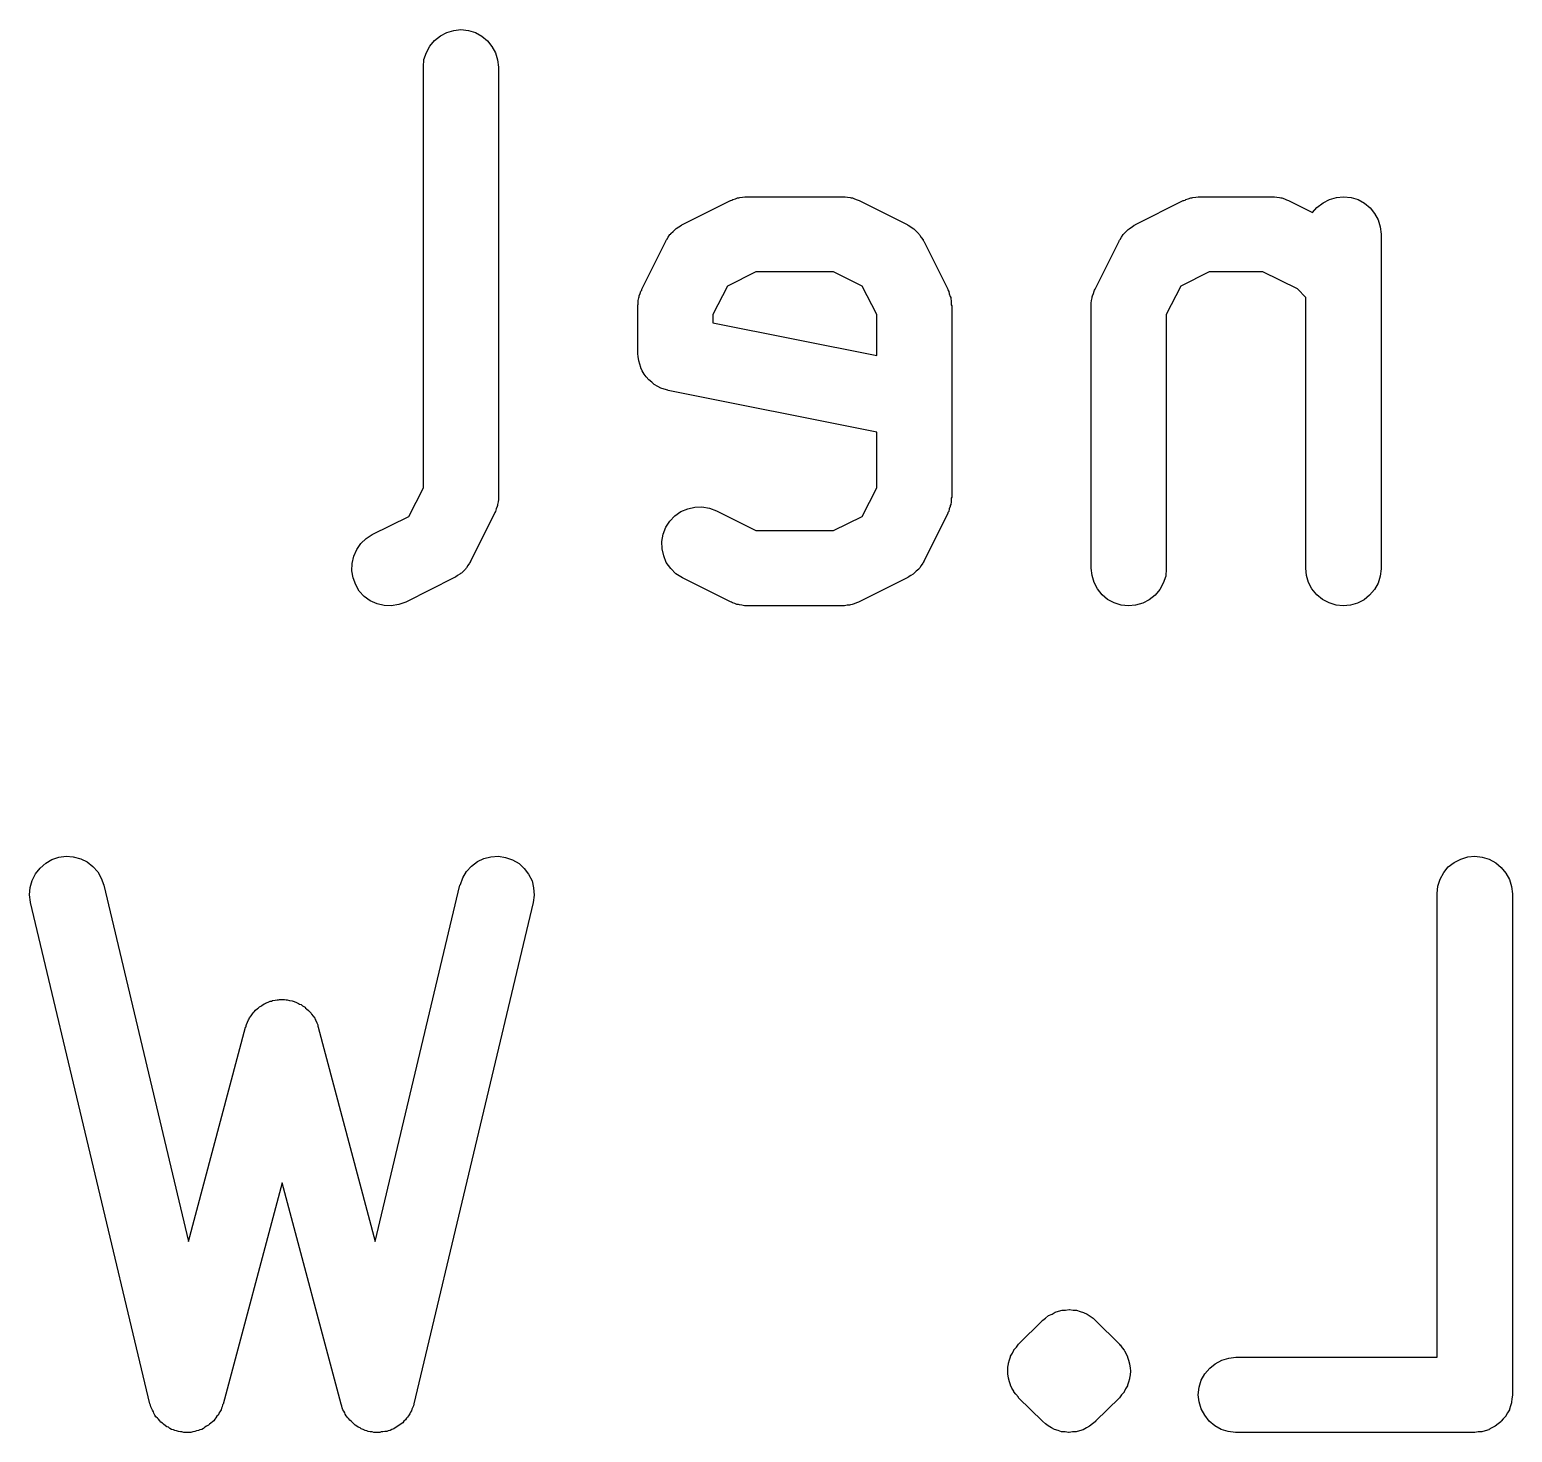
# Model space of a CAD drawing. Extents: x 112.8 to 192.9, y -122.2 to -85.3.
# Drawn here: x 116.567 to 119.527, y -100.571 to -97.771 of the extents above; entities that cross this region are included whole.
import ezdxf

# ---------------------------------------------------------------- set-up
doc = ezdxf.new("R2010")
doc.units = 0
doc.layers.add('BLACK', color=7, linetype='CONTINUOUS')

msp = doc.modelspace()

# ---------------------------------------------------------------- linework, layer by layer
at = {"layer": 'BLACK', "linetype": 'CONTINUOUS'}
for p, q in [((117.366, -97.8038), (117.375, -97.7925)), ((117.375, -97.7925), (117.387, -97.7834)), ((117.387, -97.7834), (117.4, -97.7766)), ((117.4, -97.7766), (117.414, -97.7725)), ((117.414, -97.7725), (117.428, -97.7711)), ((117.428, -97.7711), (117.443, -97.7727)), ((117.443, -97.7727), (117.457, -97.777)), ((117.457, -97.777), (117.47, -97.784)), ((117.47, -97.784), (117.481, -97.7933)), ((117.481, -97.7933), (117.49, -97.8046)), ((117.354, -97.8305), (117.359, -97.8166)), ((117.359, -97.8166), (117.366, -97.8038)), ((117.49, -97.8046), (117.497, -97.8175)), ((117.497, -97.8175), (117.501, -97.8316)), ((117.353, -97.8451), (117.354, -97.8305)), ((117.353, -97.8461), (117.353, -97.8451)), ((117.353, -98.6856), (117.353, -97.8461)), ((117.501, -97.8316), (117.503, -97.8461)), ((117.503, -97.8461), (117.503, -98.7033)), ((117.87, -98.16), (117.966, -98.1124)), ((117.966, -98.1124), (117.967, -98.1119)), ((117.967, -98.1119), (117.969, -98.1112)), ((117.969, -98.1112), (117.971, -98.1101)), ((117.971, -98.1101), (117.976, -98.1086)), ((117.976, -98.1086), (117.98, -98.1069)), ((117.98, -98.1069), (117.983, -98.1065)), ((117.983, -98.1065), (117.985, -98.1059)), ((117.985, -98.1059), (117.99, -98.1054)), ((117.99, -98.1054), (117.995, -98.1046)), ((117.995, -98.1046), (117.997, -98.1047)), ((117.997, -98.1047), (117.999, -98.1045)), ((117.999, -98.1045), (118.19, -98.1045)), ((118.19, -98.1045), (118.191, -98.1045)), ((118.191, -98.1045), (118.193, -98.1047)), ((118.193, -98.1047), (118.195, -98.1047)), ((118.195, -98.1047), (118.2, -98.1055)), ((118.2, -98.1055), (118.205, -98.1061)), ((118.205, -98.1061), (118.207, -98.1068)), ((118.207, -98.1068), (118.21, -98.1071)), ((118.21, -98.1071), (118.214, -98.109)), ((118.214, -98.109), (118.219, -98.1105)), ((118.219, -98.1105), (118.221, -98.1116)), ((118.221, -98.1116), (118.223, -98.1124)), ((118.223, -98.1124), (118.319, -98.16)), ((118.775, -98.16), (118.87, -98.1124)), ((118.87, -98.1124), (118.871, -98.1119)), ((118.871, -98.1119), (118.874, -98.1112)), ((118.874, -98.1112), (118.875, -98.1101)), ((118.875, -98.1101), (118.88, -98.1086)), ((118.88, -98.1086), (118.885, -98.1069)), ((118.885, -98.1069), (118.887, -98.1065)), ((118.887, -98.1065), (118.889, -98.1059)), ((118.889, -98.1059), (118.895, -98.1054)), ((118.895, -98.1054), (118.9, -98.1046)), ((118.9, -98.1046), (118.902, -98.1047)), ((118.902, -98.1047), (118.904, -98.1045)), ((118.904, -98.1045), (119.047, -98.1045)), ((119.047, -98.1045), (119.048, -98.1045)), ((119.048, -98.1045), (119.05, -98.1047)), ((119.05, -98.1047), (119.052, -98.1047)), ((119.052, -98.1047), (119.057, -98.1055)), ((119.057, -98.1055), (119.062, -98.1061)), ((119.062, -98.1061), (119.065, -98.1068)), ((119.065, -98.1068), (119.067, -98.1071)), ((119.067, -98.1071), (119.072, -98.109)), ((119.072, -98.109), (119.076, -98.1105)), ((119.076, -98.1105), (119.078, -98.1116)), ((119.078, -98.1116), (119.08, -98.1124)), ((119.08, -98.1124), (119.128, -98.1364)), ((119.137, -98.1259), (119.149, -98.1167)), ((119.149, -98.1167), (119.162, -98.1099)), ((119.162, -98.1099), (119.176, -98.1058)), ((119.176, -98.1058), (119.19, -98.1045)), ((119.19, -98.1045), (119.205, -98.106)), ((119.205, -98.106), (119.219, -98.1103)), ((119.219, -98.1103), (119.232, -98.1173)), ((119.232, -98.1173), (119.243, -98.1266)), ((119.128, -98.1364), (119.137, -98.1259)), ((119.243, -98.1266), (119.252, -98.138)), ((119.252, -98.138), (119.259, -98.1509)), ((119.259, -98.1509), (119.263, -98.1649)), ((117.842, -98.1851), (117.845, -98.1803)), ((117.845, -98.1803), (117.847, -98.1792)), ((117.847, -98.1778), (117.852, -98.1739)), ((117.847, -98.1792), (117.847, -98.1778)), ((117.852, -98.1739), (117.856, -98.1698)), ((117.856, -98.1698), (117.857, -98.1689)), ((117.857, -98.1689), (117.858, -98.1678)), ((117.858, -98.1678), (117.863, -98.1648)), ((117.863, -98.1648), (117.868, -98.1615)), ((117.868, -98.1615), (117.869, -98.1609)), ((117.869, -98.1609), (117.87, -98.16)), ((118.319, -98.16), (118.319, -98.1605)), ((118.319, -98.1605), (118.321, -98.1614)), ((118.321, -98.1614), (118.322, -98.162)), ((118.322, -98.162), (118.327, -98.1653)), ((118.327, -98.1653), (118.332, -98.1684)), ((118.332, -98.1684), (118.333, -98.1696)), ((118.333, -98.1696), (118.334, -98.1705)), ((118.334, -98.1705), (118.338, -98.1747)), ((118.338, -98.1747), (118.342, -98.1786)), ((118.342, -98.1786), (118.343, -98.18)), ((118.343, -98.18), (118.344, -98.1812)), ((118.344, -98.1812), (118.347, -98.186)), ((118.747, -98.1851), (118.75, -98.1803)), ((118.75, -98.1803), (118.751, -98.1792)), ((118.751, -98.1792), (118.752, -98.1778)), ((118.752, -98.1778), (118.756, -98.1739)), ((118.756, -98.1739), (118.76, -98.1698)), ((118.76, -98.1698), (118.762, -98.1689)), ((118.762, -98.1689), (118.763, -98.1678)), ((118.763, -98.1678), (118.768, -98.1648)), ((118.768, -98.1648), (118.772, -98.1615)), ((118.772, -98.1615), (118.774, -98.1609)), ((118.774, -98.1609), (118.775, -98.16)), ((119.263, -98.1649), (119.265, -98.1795)), ((119.265, -98.1795), (119.265, -98.8461)), ((117.789, -98.2888), (117.837, -98.1935)), ((117.837, -98.1926), (117.838, -98.1912)), ((117.837, -98.1935), (117.837, -98.1926)), ((117.838, -98.1912), (117.839, -98.1898)), ((117.839, -98.1898), (117.842, -98.1851)), ((118.347, -98.186), (118.351, -98.1907)), ((118.351, -98.1907), (118.351, -98.1922)), ((118.351, -98.1922), (118.352, -98.1935)), ((118.352, -98.1935), (118.4, -98.2888)), ((118.694, -98.2888), (118.742, -98.1935)), ((118.742, -98.1926), (118.743, -98.1912)), ((118.742, -98.1935), (118.742, -98.1926)), ((118.743, -98.1912), (118.744, -98.1898)), ((118.744, -98.1898), (118.747, -98.1851)), ((118.017, -98.2545), (117.96, -98.283)), ((118.172, -98.2545), (118.017, -98.2545)), ((118.229, -98.283), (118.172, -98.2545)), ((118.922, -98.2545), (118.865, -98.283)), ((119.029, -98.2545), (118.922, -98.2545)), ((119.098, -98.2887), (119.029, -98.2545)), ((117.784, -98.3024), (117.786, -98.2977)), ((117.786, -98.2977), (117.787, -98.2928)), ((117.787, -98.2928), (117.789, -98.2908)), ((117.789, -98.2908), (117.789, -98.2888)), ((117.96, -98.283), (117.931, -98.34)), ((118.258, -98.34), (118.229, -98.283)), ((118.4, -98.2888), (118.4, -98.2897)), ((118.4, -98.2897), (118.401, -98.2918)), ((118.401, -98.2918), (118.402, -98.2937)), ((118.402, -98.2937), (118.403, -98.2987)), ((118.403, -98.2987), (118.405, -98.3035)), ((118.689, -98.3024), (118.691, -98.2977)), ((118.691, -98.2977), (118.692, -98.2928)), ((118.692, -98.2928), (118.693, -98.2908)), ((118.693, -98.2908), (118.694, -98.2888)), ((118.865, -98.283), (118.836, -98.34)), ((119.115, -98.3058), (119.098, -98.2887)), ((117.781, -98.3213), (117.782, -98.3191)), ((117.781, -98.3223), (117.781, -98.3213)), ((117.781, -98.4176), (117.781, -98.3223)), ((117.782, -98.3118), (117.783, -98.3067)), ((117.782, -98.3169), (117.782, -98.3118)), ((117.782, -98.3191), (117.782, -98.3169)), ((117.783, -98.3067), (117.784, -98.3046)), ((117.784, -98.3046), (117.784, -98.3024)), ((118.405, -98.3035), (118.406, -98.3056)), ((118.406, -98.3056), (118.406, -98.3078)), ((118.406, -98.3078), (118.407, -98.3129)), ((118.407, -98.3129), (118.407, -98.3179)), ((118.407, -98.3179), (118.407, -98.3201)), ((118.407, -98.3201), (118.408, -98.3223)), ((118.408, -98.3223), (118.408, -98.7033)), ((118.686, -98.3169), (118.687, -98.3118)), ((118.686, -98.3191), (118.686, -98.3169)), ((118.686, -98.3213), (118.686, -98.3191)), ((118.686, -98.3223), (118.686, -98.3213)), ((118.686, -98.8461), (118.686, -98.3223)), ((118.687, -98.3118), (118.688, -98.3067)), ((118.688, -98.3046), (118.689, -98.3024)), ((118.688, -98.3067), (118.688, -98.3046)), ((119.115, -98.8461), (119.115, -98.3058)), ((117.931, -98.34), (117.931, -98.3561)), ((117.931, -98.3561), (118.258, -98.4213)), ((118.258, -98.4213), (118.258, -98.34)), ((118.836, -98.34), (118.836, -98.8461)), ((117.782, -98.4244), (117.781, -98.4176)), ((117.783, -98.4315), (117.782, -98.4244)), ((117.783, -98.4318), (117.783, -98.4315)), ((117.783, -98.4321), (117.783, -98.4318)), ((117.785, -98.4389), (117.783, -98.4321)), ((117.787, -98.4455), (117.785, -98.4389)), ((117.787, -98.4458), (117.787, -98.4455)), ((117.787, -98.4461), (117.787, -98.4458)), ((117.79, -98.4523), (117.787, -98.4461)), ((117.794, -98.4585), (117.79, -98.4523)), ((117.794, -98.4588), (117.794, -98.4585)), ((117.794, -98.4591), (117.794, -98.4588)), ((117.798, -98.4644), (117.794, -98.4591)), ((117.803, -98.4699), (117.798, -98.4644)), ((117.803, -98.4701), (117.803, -98.4699)), ((117.803, -98.4704), (117.803, -98.4701)), ((117.809, -98.4749), (117.803, -98.4704)), ((117.814, -98.4794), (117.809, -98.4749)), ((117.814, -98.4795), (117.814, -98.4794)), ((117.814, -98.4797), (117.814, -98.4795)), ((117.821, -98.4831), (117.814, -98.4797)), ((117.827, -98.4864), (117.821, -98.4831)), ((117.827, -98.4865), (117.827, -98.4864)), ((117.827, -98.4867), (117.827, -98.4865)), ((117.834, -98.4888), (117.827, -98.4867)), ((117.841, -98.4909), (117.834, -98.4888)), ((117.841, -98.491), (117.841, -98.4909)), ((117.842, -98.4911), (117.841, -98.491)), ((117.841, -98.491), (117.841, -98.491)), ((117.841, -98.491), (117.841, -98.491)), ((118.258, -98.5743), (117.842, -98.4911)), ((118.258, -98.6856), (118.258, -98.5743)), ((117.324, -98.7426), (117.353, -98.6856)), ((118.229, -98.7426), (118.258, -98.6856)), ((117.502, -98.7138), (117.501, -98.7189)), ((117.503, -98.7087), (117.502, -98.7138)), ((117.503, -98.7033), (117.503, -98.7043)), ((117.503, -98.7043), (117.503, -98.7065)), ((117.503, -98.7065), (117.503, -98.7087)), ((118.407, -98.7138), (118.406, -98.7189)), ((118.408, -98.7043), (118.407, -98.7065)), ((118.407, -98.7065), (118.407, -98.7087)), ((118.407, -98.7087), (118.407, -98.7138)), ((118.408, -98.7033), (118.408, -98.7043)), ((117.251, -98.779), (117.324, -98.7426)), ((117.495, -98.7368), (117.447, -98.8321)), ((117.496, -98.7348), (117.495, -98.7368)), ((117.497, -98.7328), (117.496, -98.7348)), ((117.498, -98.7279), (117.497, -98.7328)), ((117.5, -98.7231), (117.498, -98.7279)), ((117.501, -98.721), (117.5, -98.7231)), ((117.501, -98.7189), (117.501, -98.721)), ((117.845, -98.7522), (117.855, -98.7416)), ((117.855, -98.7416), (117.867, -98.7332)), ((117.867, -98.7332), (117.881, -98.7273)), ((117.881, -98.7273), (117.895, -98.7241)), ((117.895, -98.7241), (117.909, -98.7237)), ((117.909, -98.7237), (117.924, -98.7262)), ((117.924, -98.7262), (117.938, -98.7314)), ((117.938, -98.7314), (118.017, -98.7711)), ((118.172, -98.7711), (118.229, -98.7426)), ((118.4, -98.7368), (118.352, -98.8321)), ((118.402, -98.7328), (118.4, -98.7348)), ((118.4, -98.7348), (118.4, -98.7368)), ((118.403, -98.7279), (118.402, -98.7328)), ((118.405, -98.7231), (118.403, -98.7279)), ((118.406, -98.7189), (118.405, -98.721)), ((118.405, -98.721), (118.405, -98.7231)), ((117.832, -98.7781), (117.837, -98.7645)), ((117.837, -98.7645), (117.845, -98.7522)), ((118.017, -98.7711), (118.172, -98.7711)), ((117.22, -98.8088), (117.228, -98.7969)), ((117.228, -98.7969), (117.239, -98.7868)), ((117.239, -98.7868), (117.251, -98.779)), ((117.829, -98.7925), (117.832, -98.7781)), ((117.83, -98.8072), (117.829, -98.7925)), ((117.211, -98.8364), (117.214, -98.8222)), ((117.214, -98.8222), (117.22, -98.8088)), ((117.446, -98.8344), (117.445, -98.8358)), ((117.447, -98.833), (117.446, -98.8344)), ((117.447, -98.8321), (117.447, -98.833)), ((117.833, -98.8215), (117.83, -98.8072)), ((117.838, -98.8349), (117.833, -98.8215)), ((118.351, -98.8344), (118.35, -98.8358)), ((118.352, -98.833), (118.351, -98.8344)), ((118.352, -98.8321), (118.352, -98.833)), ((117.21, -98.8511), (117.211, -98.8364)), ((117.213, -98.8655), (117.21, -98.8511)), ((117.421, -98.8608), (117.417, -98.8641)), ((117.426, -98.8578), (117.421, -98.8608)), ((117.427, -98.8567), (117.426, -98.8578)), ((117.429, -98.8558), (117.427, -98.8567)), ((117.433, -98.8517), (117.429, -98.8558)), ((117.437, -98.8477), (117.433, -98.8517)), ((117.438, -98.8464), (117.437, -98.8477)), ((117.439, -98.8453), (117.438, -98.8464)), ((117.442, -98.8405), (117.439, -98.8453)), ((117.445, -98.8358), (117.442, -98.8405)), ((117.847, -98.847), (117.838, -98.8349)), ((117.857, -98.8572), (117.847, -98.847)), ((117.87, -98.8651), (117.857, -98.8572)), ((118.326, -98.8608), (118.321, -98.8641)), ((118.331, -98.8578), (118.326, -98.8608)), ((118.332, -98.8567), (118.331, -98.8578)), ((118.333, -98.8558), (118.332, -98.8567)), ((118.337, -98.8517), (118.333, -98.8558)), ((118.342, -98.8477), (118.337, -98.8517)), ((118.343, -98.8464), (118.342, -98.8477)), ((118.344, -98.8453), (118.343, -98.8464)), ((118.347, -98.8405), (118.344, -98.8453)), ((118.35, -98.8358), (118.347, -98.8405)), ((118.688, -98.8607), (118.686, -98.8461)), ((118.692, -98.8747), (118.688, -98.8607)), ((118.835, -98.8617), (118.83, -98.8757)), ((118.836, -98.8472), (118.835, -98.8617)), ((118.836, -98.8461), (118.836, -98.8472)), ((119.116, -98.8607), (119.115, -98.8461)), ((119.12, -98.8747), (119.116, -98.8607)), ((119.263, -98.8617), (119.259, -98.8757)), ((119.265, -98.8472), (119.263, -98.8617)), ((119.265, -98.8461), (119.265, -98.8472)), ((117.218, -98.8792), (117.213, -98.8655)), ((117.225, -98.8916), (117.218, -98.8792)), ((117.235, -98.9024), (117.225, -98.8916)), ((117.414, -98.8656), (117.319, -98.9132)), ((117.415, -98.8647), (117.414, -98.8656)), ((117.417, -98.8641), (117.415, -98.8647)), ((117.87, -98.8656), (117.87, -98.8651)), ((117.966, -98.9132), (117.87, -98.8656)), ((118.319, -98.8656), (118.223, -98.9132)), ((118.32, -98.8647), (118.319, -98.8656)), ((118.321, -98.8641), (118.32, -98.8647)), ((118.699, -98.8876), (118.692, -98.8747)), ((118.708, -98.899), (118.699, -98.8876)), ((118.823, -98.8885), (118.814, -98.8997)), ((118.83, -98.8757), (118.823, -98.8885)), ((119.127, -98.8876), (119.12, -98.8747)), ((119.137, -98.899), (119.127, -98.8876)), ((119.252, -98.8885), (119.242, -98.8997)), ((119.259, -98.8757), (119.252, -98.8885)), ((117.247, -98.9109), (117.235, -98.9024)), ((117.261, -98.917), (117.247, -98.9109)), ((117.275, -98.9204), (117.261, -98.917)), ((117.289, -98.921), (117.275, -98.9204)), ((117.304, -98.9187), (117.289, -98.921)), ((117.318, -98.9137), (117.304, -98.9187)), ((117.319, -98.9132), (117.318, -98.9137)), ((117.968, -98.914), (117.966, -98.9132)), ((117.97, -98.9151), (117.968, -98.914)), ((117.975, -98.9166), (117.97, -98.9151)), ((117.979, -98.9184), (117.975, -98.9166)), ((117.982, -98.9188), (117.979, -98.9184)), ((117.984, -98.9195), (117.982, -98.9188)), ((117.989, -98.9201), (117.984, -98.9195)), ((117.994, -98.9209), (117.989, -98.9201)), ((117.996, -98.9209), (117.994, -98.9209)), ((117.998, -98.9211), (117.996, -98.9209)), ((117.999, -98.9211), (117.998, -98.9211)), ((118.19, -98.9211), (117.999, -98.9211)), ((118.192, -98.9209), (118.19, -98.9211)), ((118.194, -98.921), (118.192, -98.9209)), ((118.199, -98.9202), (118.194, -98.921)), ((118.204, -98.9197), (118.199, -98.9202)), ((118.206, -98.9191), (118.204, -98.9197)), ((118.209, -98.9187), (118.206, -98.9191)), ((118.213, -98.917), (118.209, -98.9187)), ((118.218, -98.9155), (118.213, -98.917)), ((118.22, -98.9144), (118.218, -98.9155)), ((118.222, -98.9137), (118.22, -98.9144)), ((118.223, -98.9132), (118.222, -98.9137)), ((118.719, -98.9083), (118.708, -98.899)), ((118.732, -98.9153), (118.719, -98.9083)), ((118.746, -98.9196), (118.732, -98.9153)), ((118.761, -98.9211), (118.746, -98.9196)), ((118.775, -98.9198), (118.761, -98.9211)), ((118.789, -98.9157), (118.775, -98.9198)), ((118.802, -98.9089), (118.789, -98.9157)), ((118.814, -98.8997), (118.802, -98.9089)), ((119.148, -98.9083), (119.137, -98.899)), ((119.161, -98.9153), (119.148, -98.9083)), ((119.175, -98.9196), (119.161, -98.9153)), ((119.189, -98.9211), (119.175, -98.9196)), ((119.204, -98.9198), (119.189, -98.9211)), ((119.218, -98.9157), (119.204, -98.9198)), ((119.231, -98.9089), (119.218, -98.9157)), ((119.242, -98.8997), (119.231, -98.9089)), ((116.611, -99.4277), (116.625, -99.423)), ((116.625, -99.423), (116.64, -99.4212)), ((116.64, -99.4212), (116.654, -99.4221)), ((116.654, -99.4221), (116.669, -99.4259)), ((116.669, -99.4259), (116.682, -99.4324)), ((117.461, -99.4318), (117.474, -99.4256)), ((117.474, -99.4256), (117.488, -99.422)), ((117.488, -99.422), (117.503, -99.4212)), ((117.503, -99.4212), (117.517, -99.4233)), ((117.517, -99.4233), (117.531, -99.4282)), ((119.424, -99.4266), (119.438, -99.4225)), ((119.438, -99.4225), (119.452, -99.4211)), ((119.452, -99.4211), (119.467, -99.4227)), ((119.467, -99.4227), (119.481, -99.427)), ((116.579, -99.4562), (116.588, -99.4446)), ((116.588, -99.4446), (116.599, -99.435)), ((116.599, -99.435), (116.611, -99.4277)), ((116.682, -99.4324), (116.693, -99.4413)), ((116.693, -99.4413), (116.703, -99.4523)), ((116.703, -99.4523), (116.71, -99.4649)), ((117.432, -99.464), (117.439, -99.4514)), ((117.439, -99.4514), (117.449, -99.4406)), ((117.449, -99.4406), (117.461, -99.4318)), ((117.531, -99.4282), (117.544, -99.4356)), ((117.544, -99.4356), (117.554, -99.4454)), ((117.554, -99.4454), (117.563, -99.457)), ((119.383, -99.4666), (119.39, -99.4538)), ((119.39, -99.4538), (119.399, -99.4425)), ((119.399, -99.4425), (119.411, -99.4334)), ((119.411, -99.4334), (119.424, -99.4266)), ((119.481, -99.427), (119.494, -99.434)), ((119.494, -99.434), (119.505, -99.4433)), ((119.505, -99.4433), (119.514, -99.4546)), ((119.514, -99.4546), (119.521, -99.4675)), ((116.567, -99.498), (116.568, -99.4834)), ((116.568, -99.4834), (116.572, -99.4692)), ((116.572, -99.4692), (116.579, -99.4562)), ((116.71, -99.4649), (116.715, -99.4788)), ((116.715, -99.4788), (116.884, -100.19)), ((117.257, -100.19), (117.426, -99.4788)), ((117.426, -99.4788), (117.427, -99.4777)), ((117.427, -99.4777), (117.432, -99.464)), ((117.563, -99.457), (117.57, -99.4702)), ((117.57, -99.4702), (117.573, -99.4844)), ((117.573, -99.4844), (117.574, -99.499)), ((119.377, -99.4951), (119.378, -99.4805)), ((119.378, -99.4805), (119.383, -99.4666)), ((119.521, -99.4675), (119.525, -99.4816)), ((119.525, -99.4816), (119.527, -99.4961)), ((116.569, -99.5125), (116.567, -99.498)), ((116.569, -99.5135), (116.569, -99.5125)), ((116.807, -100.514), (116.569, -99.5135)), ((117.572, -99.5135), (117.334, -100.514)), ((117.574, -99.499), (117.572, -99.5135)), ((119.377, -99.4961), (119.377, -99.4951)), ((119.377, -100.421), (119.377, -99.4961)), ((119.527, -99.4961), (119.527, -100.496)), ((117.024, -99.7235), (117.026, -99.7219)), ((117.026, -99.7219), (117.03, -99.7194)), ((117.03, -99.7194), (117.034, -99.7165)), ((117.034, -99.7165), (117.036, -99.7156)), ((117.036, -99.7156), (117.038, -99.7143)), ((117.038, -99.7143), (117.043, -99.7126)), ((117.043, -99.7126), (117.047, -99.7106)), ((117.047, -99.7106), (117.05, -99.7101)), ((117.05, -99.7101), (117.052, -99.7092)), ((117.052, -99.7092), (117.057, -99.7085)), ((117.057, -99.7085), (117.061, -99.7074)), ((117.061, -99.7074), (117.064, -99.7074)), ((117.064, -99.7074), (117.066, -99.707)), ((117.066, -99.707), (117.071, -99.7072)), ((117.071, -99.7072), (117.076, -99.707)), ((117.076, -99.707), (117.079, -99.7075)), ((117.079, -99.7075), (117.081, -99.7076)), ((117.081, -99.7076), (117.086, -99.7087)), ((117.086, -99.7087), (117.091, -99.7095)), ((117.091, -99.7095), (117.093, -99.7104)), ((117.093, -99.7104), (117.095, -99.711)), ((117.095, -99.711), (117.1, -99.713)), ((117.1, -99.713), (117.104, -99.7147)), ((117.104, -99.7147), (117.106, -99.716)), ((117.106, -99.716), (117.109, -99.7171)), ((117.109, -99.7171), (117.112, -99.7199)), ((117.112, -99.7199), (117.117, -99.7225)), ((117.002, -99.7524), (117.004, -99.7479)), ((117.004, -99.7479), (117.005, -99.7458)), ((117.005, -99.7458), (117.006, -99.7436)), ((117.006, -99.7436), (117.009, -99.7396)), ((117.009, -99.7396), (117.012, -99.7355)), ((117.012, -99.7355), (117.013, -99.7338)), ((117.013, -99.7338), (117.015, -99.7318)), ((117.015, -99.7318), (117.018, -99.7285)), ((117.018, -99.7285), (117.022, -99.725)), ((117.022, -99.725), (117.024, -99.7235)), ((117.117, -99.7225), (117.118, -99.7242)), ((117.118, -99.7242), (117.12, -99.7256)), ((117.12, -99.7256), (117.124, -99.7292)), ((117.124, -99.7292), (117.127, -99.7326)), ((117.127, -99.7326), (117.129, -99.7346)), ((117.129, -99.7346), (117.13, -99.7364)), ((117.13, -99.7364), (117.133, -99.7405)), ((117.133, -99.7405), (117.136, -99.7445)), ((117.136, -99.7445), (117.137, -99.7467)), ((117.137, -99.7467), (117.138, -99.7488)), ((117.138, -99.7488), (117.14, -99.7534)), ((116.884, -100.19), (116.998, -99.7625)), ((116.998, -99.7625), (116.999, -99.7615)), ((116.999, -99.7592), (117, -99.7568)), ((116.999, -99.7615), (116.999, -99.7592)), ((117, -99.7568), (117.002, -99.7524)), ((117.14, -99.7534), (117.142, -99.7578)), ((117.142, -99.7578), (117.142, -99.7602)), ((117.142, -99.7602), (117.143, -99.7625)), ((117.143, -99.7625), (117.257, -100.19)), ((117.071, -100.073), (116.953, -100.515)), ((117.189, -100.515), (117.071, -100.073)), ((118.59, -100.347), (118.595, -100.343)), ((118.595, -100.343), (118.601, -100.338)), ((118.601, -100.338), (118.608, -100.335)), ((118.601, -100.338), (118.601, -100.338)), ((118.601, -100.338), (118.601, -100.338)), ((118.601, -100.338), (118.601, -100.338)), ((118.601, -100.338), (118.601, -100.338)), ((118.608, -100.335), (118.614, -100.331)), ((118.614, -100.331), (118.621, -100.329)), ((118.614, -100.331), (118.614, -100.331)), ((118.614, -100.331), (118.614, -100.331)), ((118.614, -100.331), (118.614, -100.331)), ((118.614, -100.331), (118.614, -100.331)), ((118.621, -100.329), (118.628, -100.327)), ((118.628, -100.327), (118.628, -100.327)), ((118.628, -100.327), (118.628, -100.327)), ((118.628, -100.327), (118.628, -100.327)), ((118.628, -100.327), (118.628, -100.327)), ((118.628, -100.327), (118.635, -100.327)), ((118.635, -100.327), (118.642, -100.326)), ((118.642, -100.326), (118.643, -100.326)), ((118.643, -100.326), (118.643, -100.326)), ((118.643, -100.326), (118.643, -100.326)), ((118.643, -100.326), (118.643, -100.326)), ((118.643, -100.326), (118.65, -100.327)), ((118.65, -100.327), (118.657, -100.327)), ((118.657, -100.327), (118.657, -100.327)), ((118.657, -100.327), (118.657, -100.327)), ((118.657, -100.327), (118.657, -100.327)), ((118.657, -100.327), (118.657, -100.327)), ((118.657, -100.327), (118.664, -100.33)), ((118.664, -100.33), (118.664, -100.33)), ((118.664, -100.33), (118.671, -100.332)), ((118.671, -100.332), (118.671, -100.332)), ((118.671, -100.332), (118.671, -100.332)), ((118.671, -100.332), (118.671, -100.332)), ((118.671, -100.332), (118.671, -100.332)), ((118.671, -100.332), (118.678, -100.335)), ((118.678, -100.335), (118.684, -100.339)), ((118.684, -100.339), (118.684, -100.339)), ((118.684, -100.339), (118.684, -100.339)), ((118.684, -100.339), (118.684, -100.339)), ((118.684, -100.339), (118.684, -100.339)), ((118.684, -100.339), (118.69, -100.343)), ((118.69, -100.343), (118.695, -100.348)), ((118.541, -100.395), (118.589, -100.348)), ((118.589, -100.348), (118.589, -100.347)), ((118.589, -100.347), (118.589, -100.347)), ((118.589, -100.347), (118.59, -100.347)), ((118.589, -100.348), (118.589, -100.348)), ((118.59, -100.347), (118.59, -100.347)), ((118.59, -100.347), (118.59, -100.347)), ((118.59, -100.347), (118.59, -100.347)), ((118.695, -100.348), (118.743, -100.395)), ((118.532, -100.406), (118.537, -100.401)), ((118.537, -100.401), (118.541, -100.395)), ((118.743, -100.395), (118.743, -100.396)), ((118.743, -100.396), (118.743, -100.396)), ((118.743, -100.396), (118.743, -100.396)), ((118.743, -100.396), (118.744, -100.396)), ((118.744, -100.396), (118.748, -100.402)), ((118.748, -100.402), (118.752, -100.407)), ((118.521, -100.433), (118.523, -100.426)), ((118.523, -100.426), (118.525, -100.42)), ((118.525, -100.419), (118.529, -100.413)), ((118.525, -100.42), (118.525, -100.419)), ((118.525, -100.419), (118.525, -100.419)), ((118.529, -100.413), (118.532, -100.407)), ((118.532, -100.407), (118.532, -100.406)), ((118.532, -100.407), (118.532, -100.407)), ((118.752, -100.407), (118.752, -100.407)), ((118.752, -100.407), (118.753, -100.408)), ((118.753, -100.408), (118.756, -100.414)), ((118.756, -100.414), (118.759, -100.42)), ((118.759, -100.42), (118.759, -100.42)), ((118.759, -100.42), (118.759, -100.421)), ((118.759, -100.421), (118.761, -100.427)), ((118.761, -100.427), (118.763, -100.434)), ((118.934, -100.434), (118.947, -100.427)), ((118.947, -100.427), (118.961, -100.423)), ((118.961, -100.423), (118.975, -100.421)), ((118.975, -100.421), (119.377, -100.421)), ((118.52, -100.441), (118.521, -100.434)), ((118.52, -100.448), (118.52, -100.441)), ((118.52, -100.455), (118.52, -100.448)), ((118.52, -100.448), (118.52, -100.448)), ((118.52, -100.448), (118.52, -100.448)), ((118.521, -100.462), (118.52, -100.455)), ((118.521, -100.434), (118.521, -100.433)), ((118.521, -100.433), (118.521, -100.433)), ((118.521, -100.463), (118.521, -100.462)), ((118.763, -100.434), (118.763, -100.434)), ((118.763, -100.434), (118.763, -100.435)), ((118.763, -100.435), (118.764, -100.442)), ((118.764, -100.456), (118.763, -100.463)), ((118.764, -100.442), (118.765, -100.449)), ((118.765, -100.449), (118.764, -100.456)), ((118.765, -100.449), (118.765, -100.449)), ((118.765, -100.449), (118.765, -100.449)), ((118.906, -100.467), (118.913, -100.454)), ((118.913, -100.454), (118.923, -100.443)), ((118.923, -100.443), (118.934, -100.434)), ((118.523, -100.47), (118.521, -100.463)), ((118.521, -100.463), (118.521, -100.463)), ((118.525, -100.476), (118.523, -100.47)), ((118.525, -100.477), (118.525, -100.476)), ((118.528, -100.483), (118.525, -100.477)), ((118.525, -100.477), (118.525, -100.477)), ((118.532, -100.489), (118.528, -100.483)), ((118.532, -100.49), (118.532, -100.489)), ((118.536, -100.495), (118.532, -100.49)), ((118.532, -100.49), (118.532, -100.49)), ((118.752, -100.491), (118.747, -100.496)), ((118.755, -100.484), (118.752, -100.49)), ((118.752, -100.49), (118.752, -100.49)), ((118.752, -100.49), (118.752, -100.491)), ((118.759, -100.478), (118.755, -100.484)), ((118.761, -100.471), (118.759, -100.477)), ((118.759, -100.477), (118.759, -100.478)), ((118.759, -100.478), (118.759, -100.478)), ((118.763, -100.464), (118.761, -100.471)), ((118.763, -100.463), (118.763, -100.464)), ((118.763, -100.464), (118.763, -100.464)), ((118.9, -100.496), (118.902, -100.481)), ((118.902, -100.481), (118.906, -100.467)), ((116.808, -100.517), (116.807, -100.514)), ((116.809, -100.52), (116.808, -100.517)), ((116.811, -100.524), (116.809, -100.52)), ((116.951, -100.52), (116.95, -100.523)), ((116.952, -100.516), (116.951, -100.52)), ((116.953, -100.515), (116.952, -100.516)), ((117.19, -100.519), (117.189, -100.515)), ((117.191, -100.522), (117.19, -100.519)), ((117.332, -100.521), (117.33, -100.525)), ((117.333, -100.518), (117.332, -100.521)), ((117.334, -100.515), (117.333, -100.518)), ((117.334, -100.514), (117.334, -100.515)), ((118.541, -100.501), (118.536, -100.495)), ((118.541, -100.502), (118.541, -100.501)), ((118.541, -100.501), (118.541, -100.501)), ((118.541, -100.501), (118.541, -100.501)), ((118.541, -100.501), (118.541, -100.501)), ((118.589, -100.549), (118.541, -100.502)), ((118.743, -100.502), (118.695, -100.549)), ((118.747, -100.496), (118.743, -100.502)), ((118.902, -100.51), (118.9, -100.496)), ((118.906, -100.524), (118.902, -100.51)), ((119.523, -100.518), (119.521, -100.525)), ((119.525, -100.512), (119.523, -100.518)), ((119.526, -100.504), (119.525, -100.511)), ((119.525, -100.511), (119.525, -100.511)), ((119.525, -100.511), (119.525, -100.512)), ((119.527, -100.497), (119.526, -100.504)), ((119.527, -100.496), (119.527, -100.497)), ((119.527, -100.497), (119.527, -100.497)), ((119.527, -100.497), (119.527, -100.497)), ((119.527, -100.497), (119.527, -100.497)), ((116.812, -100.527), (116.811, -100.524)), ((116.814, -100.53), (116.812, -100.527)), ((116.815, -100.533), (116.814, -100.53)), ((116.817, -100.537), (116.815, -100.533)), ((116.819, -100.54), (116.817, -100.537)), ((116.822, -100.543), (116.819, -100.54)), ((116.824, -100.545), (116.822, -100.543)), ((116.827, -100.548), (116.824, -100.545)), ((116.829, -100.551), (116.827, -100.548)), ((116.832, -100.553), (116.829, -100.551)), ((116.932, -100.55), (116.929, -100.553)), ((116.935, -100.548), (116.932, -100.55)), ((116.937, -100.545), (116.935, -100.548)), ((116.939, -100.542), (116.937, -100.545)), ((116.941, -100.539), (116.939, -100.542)), ((116.944, -100.536), (116.941, -100.539)), ((116.945, -100.533), (116.944, -100.536)), ((116.947, -100.53), (116.945, -100.533)), ((116.949, -100.526), (116.947, -100.53)), ((116.95, -100.523), (116.949, -100.526)), ((117.192, -100.526), (117.191, -100.522)), ((117.194, -100.529), (117.192, -100.526)), ((117.196, -100.532), (117.194, -100.529)), ((117.197, -100.535), (117.196, -100.532)), ((117.199, -100.538), (117.197, -100.535)), ((117.202, -100.542), (117.199, -100.538)), ((117.204, -100.544), (117.202, -100.542)), ((117.206, -100.547), (117.204, -100.544)), ((117.209, -100.549), (117.206, -100.547)), ((117.212, -100.552), (117.209, -100.549)), ((117.314, -100.549), (117.312, -100.552)), ((117.317, -100.546), (117.314, -100.549)), ((117.319, -100.543), (117.317, -100.546)), ((117.321, -100.541), (117.319, -100.543)), ((117.323, -100.538), (117.321, -100.541)), ((117.326, -100.534), (117.323, -100.538)), ((117.327, -100.531), (117.326, -100.534)), ((117.329, -100.528), (117.327, -100.531)), ((117.33, -100.525), (117.329, -100.528)), ((118.595, -100.554), (118.589, -100.549)), ((118.694, -100.55), (118.689, -100.554)), ((118.695, -100.55), (118.694, -100.55)), ((118.695, -100.549), (118.695, -100.55)), ((118.695, -100.55), (118.695, -100.55)), ((118.695, -100.55), (118.695, -100.55)), ((118.695, -100.55), (118.695, -100.55)), ((118.695, -100.55), (118.695, -100.55)), ((118.695, -100.55), (118.695, -100.55)), ((118.913, -100.537), (118.906, -100.524)), ((118.922, -100.549), (118.913, -100.537)), ((118.933, -100.558), (118.922, -100.549)), ((119.504, -100.55), (119.499, -100.554)), ((119.505, -100.549), (119.504, -100.55)), ((119.504, -100.55), (119.504, -100.55)), ((119.509, -100.544), (119.505, -100.549)), ((119.514, -100.539), (119.509, -100.544)), ((119.517, -100.532), (119.514, -100.538)), ((119.514, -100.538), (119.514, -100.538)), ((119.514, -100.538), (119.514, -100.539)), ((119.521, -100.526), (119.517, -100.532)), ((119.521, -100.525), (119.521, -100.525)), ((119.521, -100.525), (119.521, -100.526)), ((116.834, -100.555), (116.832, -100.553)), ((116.838, -100.558), (116.834, -100.555)), ((116.841, -100.56), (116.838, -100.558)), ((116.844, -100.561), (116.841, -100.56)), ((116.847, -100.563), (116.844, -100.561)), ((116.85, -100.565), (116.847, -100.563)), ((116.854, -100.566), (116.85, -100.565)), ((116.857, -100.567), (116.854, -100.566)), ((116.86, -100.568), (116.857, -100.567)), ((116.864, -100.569), (116.86, -100.568)), ((116.868, -100.57), (116.864, -100.569)), ((116.871, -100.57), (116.868, -100.57)), ((116.875, -100.571), (116.871, -100.57)), ((116.879, -100.571), (116.875, -100.571)), ((116.883, -100.571), (116.879, -100.571)), ((116.886, -100.571), (116.883, -100.571)), ((116.889, -100.571), (116.886, -100.571)), ((116.893, -100.57), (116.889, -100.571)), ((116.897, -100.569), (116.893, -100.57)), ((116.9, -100.568), (116.897, -100.569)), ((116.904, -100.567), (116.9, -100.568)), ((116.907, -100.566), (116.904, -100.567)), ((116.911, -100.565), (116.907, -100.566)), ((116.914, -100.563), (116.911, -100.565)), ((116.917, -100.561), (116.914, -100.563)), ((116.92, -100.559), (116.917, -100.561)), ((116.924, -100.557), (116.92, -100.559)), ((116.926, -100.555), (116.924, -100.557)), ((116.929, -100.553), (116.926, -100.555)), ((117.214, -100.554), (117.212, -100.552)), ((117.217, -100.557), (117.214, -100.554)), ((117.22, -100.559), (117.217, -100.557)), ((117.223, -100.561), (117.22, -100.559)), ((117.227, -100.562), (117.223, -100.561)), ((117.229, -100.564), (117.227, -100.562)), ((117.233, -100.565), (117.229, -100.564)), ((117.237, -100.567), (117.233, -100.565)), ((117.24, -100.568), (117.237, -100.567)), ((117.243, -100.569), (117.24, -100.568)), ((117.247, -100.57), (117.243, -100.569)), ((117.251, -100.57), (117.247, -100.57)), ((117.254, -100.571), (117.251, -100.57)), ((117.258, -100.571), (117.254, -100.571)), ((117.262, -100.571), (117.258, -100.571)), ((117.266, -100.571), (117.262, -100.571)), ((117.269, -100.57), (117.266, -100.571)), ((117.272, -100.57), (117.269, -100.57)), ((117.276, -100.569), (117.272, -100.57)), ((117.28, -100.569), (117.276, -100.569)), ((117.283, -100.568), (117.28, -100.569)), ((117.287, -100.567), (117.283, -100.568)), ((117.29, -100.565), (117.287, -100.567)), ((117.294, -100.564), (117.29, -100.565)), ((117.297, -100.562), (117.294, -100.564)), ((117.3, -100.56), (117.297, -100.562)), ((117.303, -100.558), (117.3, -100.56)), ((117.306, -100.556), (117.303, -100.558)), ((117.309, -100.554), (117.306, -100.556)), ((117.312, -100.552), (117.309, -100.554)), ((118.6, -100.558), (118.595, -100.554)), ((118.607, -100.562), (118.6, -100.558)), ((118.6, -100.558), (118.6, -100.558)), ((118.6, -100.558), (118.6, -100.558)), ((118.6, -100.558), (118.6, -100.558)), ((118.6, -100.558), (118.6, -100.558)), ((118.613, -100.565), (118.607, -100.562)), ((118.62, -100.567), (118.613, -100.565)), ((118.613, -100.565), (118.613, -100.565)), ((118.613, -100.565), (118.613, -100.565)), ((118.613, -100.565), (118.613, -100.565)), ((118.613, -100.565), (118.613, -100.565)), ((118.627, -100.57), (118.62, -100.567)), ((118.62, -100.567), (118.62, -100.567)), ((118.634, -100.57), (118.627, -100.57)), ((118.627, -100.57), (118.627, -100.57)), ((118.627, -100.57), (118.627, -100.57)), ((118.627, -100.57), (118.627, -100.57)), ((118.627, -100.57), (118.627, -100.57)), ((118.641, -100.571), (118.634, -100.57)), ((118.642, -100.571), (118.641, -100.571)), ((118.641, -100.571), (118.641, -100.571)), ((118.649, -100.57), (118.642, -100.571)), ((118.642, -100.571), (118.642, -100.571)), ((118.642, -100.571), (118.642, -100.571)), ((118.656, -100.57), (118.649, -100.57)), ((118.663, -100.568), (118.656, -100.57)), ((118.656, -100.57), (118.656, -100.57)), ((118.656, -100.57), (118.656, -100.57)), ((118.656, -100.57), (118.656, -100.57)), ((118.656, -100.57), (118.656, -100.57)), ((118.67, -100.566), (118.663, -100.568)), ((118.677, -100.562), (118.67, -100.566)), ((118.67, -100.566), (118.67, -100.566)), ((118.67, -100.566), (118.67, -100.566)), ((118.67, -100.566), (118.67, -100.566)), ((118.67, -100.566), (118.67, -100.566)), ((118.683, -100.559), (118.677, -100.562)), ((118.689, -100.554), (118.683, -100.559)), ((118.683, -100.559), (118.683, -100.559)), ((118.683, -100.559), (118.683, -100.559)), ((118.683, -100.559), (118.683, -100.559)), ((118.683, -100.559), (118.683, -100.559)), ((118.946, -100.565), (118.933, -100.558)), ((118.96, -100.569), (118.946, -100.565)), ((118.974, -100.571), (118.96, -100.569)), ((118.975, -100.571), (118.974, -100.571)), ((119.452, -100.571), (118.975, -100.571)), ((119.459, -100.57), (119.452, -100.571)), ((119.466, -100.57), (119.459, -100.57)), ((119.473, -100.568), (119.466, -100.57)), ((119.466, -100.57), (119.466, -100.57)), ((119.466, -100.57), (119.466, -100.57)), ((119.48, -100.566), (119.473, -100.568)), ((119.486, -100.562), (119.48, -100.565)), ((119.48, -100.565), (119.48, -100.566)), ((119.48, -100.566), (119.48, -100.566)), ((119.493, -100.559), (119.486, -100.562)), ((119.499, -100.554), (119.493, -100.559)), ((119.493, -100.559), (119.493, -100.559)), ((119.493, -100.559), (119.493, -100.559))]:
    msp.add_line(p, q, dxfattribs=at)

doc.saveas('drawing.dxf')
